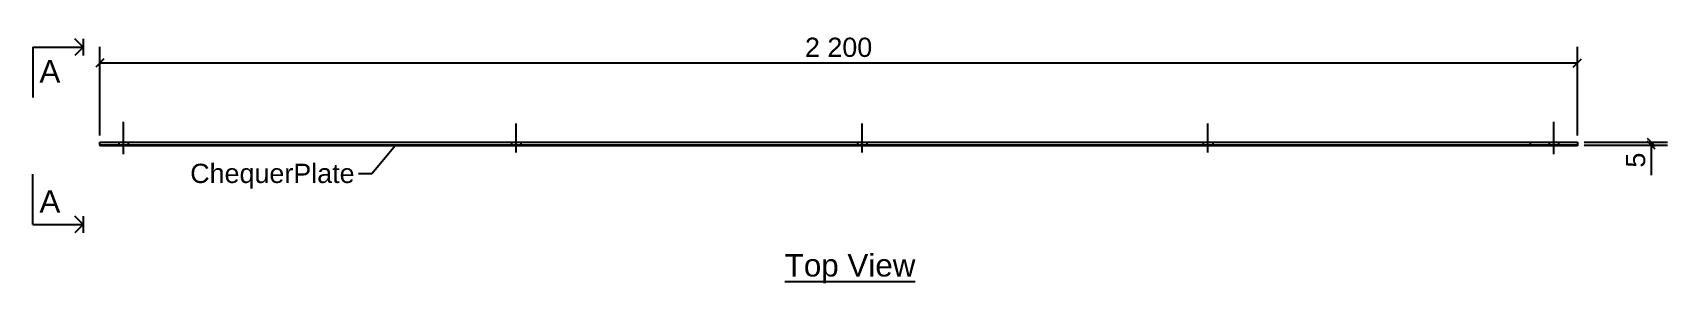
# Model space of a CAD drawing. Header units: millimetres. Extents: x 30 to 21429, y 42 to 1108.
# Drawn here: x 18995 to 21429, y 42 to 415 of the extents above; entities that cross this region are included whole.
import ezdxf

# ---------------------------------------------------------------- set-up
doc = ezdxf.new("R2010")
doc.units = ezdxf.units.MM
doc.linetypes.add('DXK_LINE_DOT1', pattern=[1.8814, 0.9407, -0.9407])
doc.styles.add('Arial', font='ARIAL.TTF', dxfattribs={"height": 0.2})

# ---------------------------------------------------------------- blocks, each defined once
blk = doc.blocks.new('Unknown-3627783-11 - 1186')
at = {"color": 6, "linetype": 'Continuous'}
blk.add_line((20114.5, 45), (20309, 45), dxfattribs=at)
at = {"color": 0, "linetype": 'Continuous'}
blk.add_wipeout([(20309, 52.5), (20309, 87.5), (20114.5, 87.5), (20114.5, 52.5)], dxfattribs=at)
at = {"color": 6, "linetype": 'Continuous', "style": 'Arial'}
blk.add_text('Top View', height=33.43, dxfattribs=at).set_placement((20114.5, 52.5))
blk = doc.blocks.new('Bolt-3627783-1223 - 1186')
at = {"color": 96, "linetype": 'Continuous'}
for p, q in [((21259.8, 234.6), (21259.8, 282.5)), ((21259.8, 234.6), (21259.8, 282.5)), ((21259.8, 234.6), (21259.8, 282.5)), ((21252.8, 252.5), (21252.8, 248)), ((21252.8, 252.5), (21252.8, 248)), ((21252.8, 252.5), (21252.8, 248)), ((21266.8, 252.5), (21266.8, 248)), ((21266.8, 252.5), (21266.8, 248)), ((21266.8, 252.5), (21266.8, 248))]:
    blk.add_line(p, q, dxfattribs=at)
blk = doc.blocks.new('Part-3627783-1221 - 1186')
at = {"color": 30, "linetype": 'Continuous'}
for p, q in [((19094.8, 248), (19094.8, 252.5)), ((19094.8, 252.5), (21294.8, 252.5)), ((21294.8, 248), (19094.8, 248)), ((21294.8, 252.5), (21294.8, 248))]:
    blk.add_line(p, q, dxfattribs=at)
at = {"color": 7, "linetype": 'DXK_LINE_DOT1'}
blk.add_line((21224.8, 248), (21224.8, 252.5), dxfattribs=at)
blk = doc.blocks.new('Bolt-3627783-1222 - 1186')
at = {"color": 96, "linetype": 'Continuous'}
for p, q in [((19129.8, 234.6), (19129.8, 282.5)), ((19129.8, 234.6), (19129.8, 282.5)), ((19129.8, 234.6), (19129.8, 282.5)), ((19122.8, 252.5), (19122.8, 248)), ((19122.8, 252.5), (19122.8, 248)), ((19122.8, 252.5), (19122.8, 248)), ((19136.8, 252.5), (19136.8, 248)), ((19136.8, 252.5), (19136.8, 248)), ((19136.8, 252.5), (19136.8, 248))]:
    blk.add_line(p, q, dxfattribs=at)
blk = doc.blocks.new('Bolt-3627783-1224 - 1186')
at = {"color": 96, "linetype": 'Continuous'}
for p, q in [((20744.8, 237), (20744.8, 280)), ((20744.8, 237), (20744.8, 280)), ((20744.8, 237), (20744.8, 280)), ((20737.8, 252.5), (20737.8, 248)), ((20737.8, 252.5), (20737.8, 248)), ((20737.8, 252.5), (20737.8, 248)), ((20751.8, 252.5), (20751.8, 248)), ((20751.8, 252.5), (20751.8, 248)), ((20751.8, 252.5), (20751.8, 248))]:
    blk.add_line(p, q, dxfattribs=at)
blk = doc.blocks.new('Bolt-3627783-1225 - 1186')
at = {"color": 96, "linetype": 'Continuous'}
for p, q in [((20229.8, 237), (20229.8, 280)), ((20229.8, 237), (20229.8, 280)), ((20229.8, 237), (20229.8, 280)), ((20222.8, 252.5), (20222.8, 248)), ((20222.8, 252.5), (20222.8, 248)), ((20222.8, 252.5), (20222.8, 248)), ((20236.8, 252.5), (20236.8, 248)), ((20236.8, 252.5), (20236.8, 248)), ((20236.8, 252.5), (20236.8, 248))]:
    blk.add_line(p, q, dxfattribs=at)
blk = doc.blocks.new('Bolt-3627783-1226 - 1186')
at = {"color": 96, "linetype": 'Continuous'}
for p, q in [((19714.8, 237), (19714.8, 280)), ((19714.8, 237), (19714.8, 280)), ((19714.8, 237), (19714.8, 280)), ((19707.8, 252.5), (19707.8, 248)), ((19707.8, 252.5), (19707.8, 248)), ((19707.8, 252.5), (19707.8, 248)), ((19721.8, 252.5), (19721.8, 248)), ((19721.8, 252.5), (19721.8, 248)), ((19721.8, 252.5), (19721.8, 248))]:
    blk.add_line(p, q, dxfattribs=at)
blk = doc.blocks.new('Surfacing-3627783-1227 - 1186')
at = {"color": 7, "linetype": 'Continuous'}
for p, q in [((21294.8, 248), (19094.8, 248)), ((19094.8, 248), (19094.8, 247)), ((21294.8, 247), (19094.8, 247)), ((21294.8, 248), (21294.8, 247))]:
    blk.add_line(p, q, dxfattribs=at)
blk = doc.blocks.new('StraightDimension-3627783-1367 - 1186')
at = {"color": 7, "linetype": 'Continuous'}
for p, q in [((21304.8, 252.5), (21428.8, 252.5)), ((21304.8, 248), (21428.8, 248)), ((21398.8, 258.5), (21410.8, 246.5)), ((21410.8, 242), (21398.8, 254)), ((21404.8, 248), (21404.8, 252.5))]:
    blk.add_line(p, q, dxfattribs=at)
at = {"color": 0}
blk.add_wipeout([(21401.8, 242.7), (21359.8, 242.7), (21359.8, 208.5), (21401.8, 208.5)], dxfattribs=at)
at = {"color": 7, "linetype": 'Continuous'}
blk.add_line((21404.8, 248), (21404.8, 203.2), dxfattribs=at)
blk.add_line((21404.8, 248), (21404.8, 203.2), dxfattribs=at)
at = {"color": 96, "style": 'Arial'}
blk.add_text('5', height=28.7, rotation=90.0002, dxfattribs=at).set_placement((21395.8, 214.5))
blk = doc.blocks.new('StraightDimension-3627783-1273 - 1186')
at = {"color": 7, "linetype": 'Continuous'}
for p, q in [((19094.8, 262.5), (19094.8, 394.2)), ((21294.8, 262.5), (21294.8, 394.2)), ((19100.8, 376.2), (19088.8, 364.2)), ((19094.8, 370.2), (21294.8, 370.2)), ((21288.8, 364.2), (21300.8, 376.2))]:
    blk.add_line(p, q, dxfattribs=at)
at = {"color": 0}
blk.add_wipeout([(20250.8, 373.2), (20250.8, 415.2), (20138.7, 415.2), (20138.7, 373.2)], dxfattribs=at)
at = {"color": 96, "style": 'Arial'}
blk.add_text('2 200', height=28.65, dxfattribs=at).set_placement((20144.7, 379.2))
blk = doc.blocks.new('SectionMark-3627783-1271 - 1186')
at = {"color": 30, "linetype": 'Continuous'}
for p, q in [((18994.8, 393.6), (19069.8, 393.6)), ((18994.8, 130), (19069.8, 130))]:
    blk.add_line(p, q, dxfattribs=at)
at = {"color": 6, "linetype": 'Continuous'}
for p, q in [((19044.8, 393.6), (19069.8, 393.6)), ((19069.8, 393.6), (19057.3, 406.1)), ((19069.8, 393.6), (19057.3, 381.1)), ((19069.8, 406.1), (19069.8, 381.1)), ((19044.8, 130), (19069.8, 130)), ((19069.8, 130), (19057.3, 142.5)), ((19069.8, 130), (19057.3, 117.5)), ((19069.8, 142.5), (19069.8, 117.5))]:
    blk.add_line(p, q, dxfattribs=at)
at = {"color": 0, "linetype": 'Continuous'}
for points in [[(19035.9, 341.1), (19035.9, 376.1), (19004.8, 376.1), (19004.8, 341.1)], [(19035.9, 147.5), (19035.9, 182.5), (19004.8, 182.5), (19004.8, 147.5)]]:
    blk.add_wipeout(points, dxfattribs=at)
at = {"color": 30, "linetype": 'Continuous'}
for p, q in [((18994.8, 393.6), (18994.8, 318.6)), ((18994.8, 130), (18994.8, 205))]:
    blk.add_line(p, q, dxfattribs=at)
at = {"color": 6, "linetype": 'Continuous', "style": 'Arial'}
for p in [(19004.8, 341.1), (19004.8, 147.5)]:
    blk.add_text('A', height=33.4, dxfattribs=at).set_placement(p)
blk = doc.blocks.new('Mark-3627783-3685 - 1186')
at = {"color": 96, "linetype": 'Continuous'}
blk.add_line((19535, 247.5), (19499.8, 205.1), dxfattribs=at)
at = {"color": 0}
blk.add_wipeout([(19473.8, 191.6), (19473.8, 221.6), (19229.3, 221.6), (19229.3, 191.6)], dxfattribs=at)
blk.add_wipeout([(19473.8, 191.6), (19473.8, 221.6), (19229.3, 221.6), (19229.3, 191.6)], dxfattribs=at)
at = {"color": 96, "linetype": 'Continuous'}
blk.add_line((19499.8, 205.1), (19479.8, 205.1), dxfattribs=at)
at = {"color": 96, "style": 'Arial'}
blk.add_text('ChequerPlate', height=28.652, dxfattribs=at).set_placement((19229.3, 191.6))

msp = doc.modelspace()

# ---------------------------------------------------------------- block references
for name in ['SectionMark-3627783-1271 - 1186', 'Bolt-3627783-1222 - 1186', 'Bolt-3627783-1226 - 1186', 'Bolt-3627783-1225 - 1186', 'Bolt-3627783-1224 - 1186', 'Bolt-3627783-1223 - 1186', 'Part-3627783-1221 - 1186', 'Surfacing-3627783-1227 - 1186', 'Unknown-3627783-11 - 1186']:
    msp.add_blockref(name, (0, 0))

# ---------------------------------------------------------------- next in the draw order: block references
for name in ['Mark-3627783-3685 - 1186', 'StraightDimension-3627783-1367 - 1186']:
    msp.add_blockref(name, (0, 0))

# ---------------------------------------------------------------- next in the draw order: block references
msp.add_blockref('StraightDimension-3627783-1273 - 1186', (0, 0))

doc.saveas('drawing.dxf')
